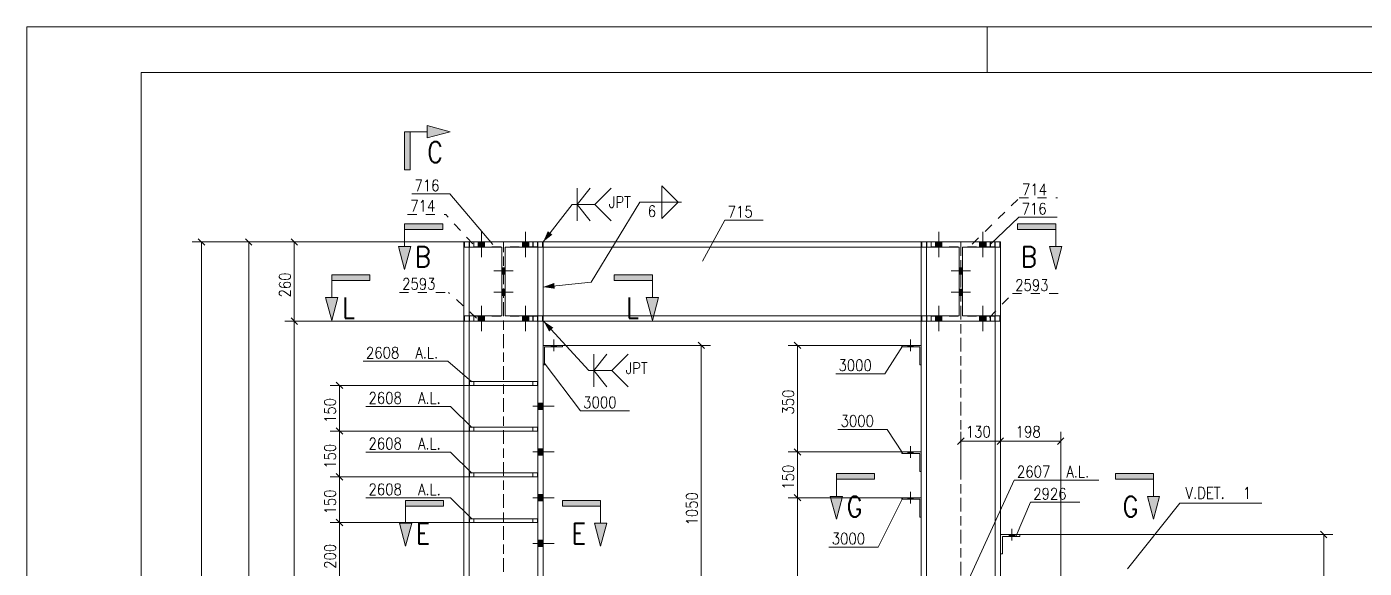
# Model space of a CAD drawing. Header units: millimetres. Extents: x 5 to 846, y 5 to 599.
# Drawn here: x 5 to 297.5, y 480.5 to 599 of the extents above; entities that cross this region are included whole.
import ezdxf

# ---------------------------------------------------------------- set-up
doc = ezdxf.new("R2010")
doc.units = ezdxf.units.MM
for name, pattern in [('XKITLINE00', [0]), ('XKITLINE02', [4, 2, -2]), ('XKITLINE06', [7, 3, -1, 2, -1])]:
    doc.linetypes.add(name, pattern=pattern)
for name, color, linetype, lineweight in [('Corte', 7, 'Continuous', 0), ('Cota', 4, 'Continuous', 0), ('Marca da peça', 2, 'Continuous', 0), ('Objeto gráfico', 3, 'Continuous', 0), ('Outro tipo de objeto', 7, 'Continuous', 0), ('Parafuso', 3, 'Continuous', 0), ('Peça', 2, 'Continuous', 0), ('Solda', 1, 'Continuous', 0)]:
    doc.layers.add(name, color=color, linetype=linetype, lineweight=lineweight)
doc.styles.add('ROMANS', font='ROMANS__.TTF')
doc.styles.add('SIMPLEX', font='SIMPLEX_.TTF')

msp = doc.modelspace()

# ---------------------------------------------------------------- hatches: boundary and pattern name
at = {"layer": 'Corte'}
for points in [[(97.58, 576.04), (92.58, 574.7), (92.58, 577.38)], [(88.83, 567.71), (87.58, 567.71), (87.58, 576.04)], [(88.83, 576.04), (88.83, 567.71), (87.58, 576.04)], [(87.63, 554.67), (87.63, 555.92), (95.97, 555.92)], [(95.97, 554.67), (87.63, 554.67), (95.97, 555.92)], [(221.68, 554.67), (221.68, 555.92), (230.01, 555.92)], [(230.01, 554.67), (221.68, 554.67), (230.01, 555.92)], [(87.63, 545.92), (86.29, 550.92), (88.97, 550.92)], [(230.01, 545.92), (228.67, 550.92), (231.35, 550.92)], [(71.69, 543.49), (71.69, 544.74), (80.03, 544.74)], [(80.03, 543.49), (71.69, 543.49), (80.03, 544.74)], [(133.47, 543.49), (133.47, 544.74), (141.81, 544.74)], [(141.81, 543.49), (133.47, 543.49), (141.81, 544.74)], [(71.69, 534.74), (70.35, 539.74), (73.03, 539.74)], [(141.81, 534.74), (140.47, 539.74), (143.15, 539.74)], [(182.06, 500.01), (182.06, 501.26), (190.39, 501.26)], [(190.39, 500.01), (182.06, 500.01), (190.39, 501.26)], [(243.07, 500.01), (243.07, 501.26), (251.4, 501.26)], [(251.4, 500.01), (243.07, 500.01), (251.4, 501.26)], [(87.84, 494.13), (87.84, 495.38), (96.17, 495.38)], [(96.17, 494.13), (87.84, 494.13), (96.17, 495.38)], [(122.17, 494.13), (122.17, 495.38), (130.5, 495.38)], [(130.5, 494.13), (122.17, 494.13), (130.5, 495.38)], [(182.06, 491.26), (180.72, 496.26), (183.4, 496.26)], [(251.4, 491.26), (250.06, 496.26), (252.74, 496.26)], [(87.84, 485.38), (86.5, 490.38), (89.18, 490.38)], [(130.5, 485.38), (129.16, 490.38), (131.84, 490.38)]]:
    msp.add_hatch(color=6, dxfattribs=at).paths.add_polyline_path(points, flags=17)
at = {"layer": 'Parafuso'}
for points in [[(105.12, 551.92), (105.12, 550.77), (103.72, 550.77), (103.72, 551.92)], [(105.12, 551.92), (105.12, 550.77), (103.72, 550.77), (103.72, 551.92)], [(105.12, 551.92), (105.12, 550.77), (103.72, 550.77), (103.72, 551.92)], [(114.78, 551.92), (114.78, 550.77), (113.38, 550.77), (113.38, 551.92)], [(114.78, 551.92), (114.78, 550.77), (113.38, 550.77), (113.38, 551.92)], [(114.78, 551.92), (114.78, 550.77), (113.38, 550.77), (113.38, 551.92)], [(205.12, 551.92), (205.12, 550.77), (203.72, 550.77), (203.72, 551.92)], [(205.12, 551.92), (205.12, 550.77), (203.72, 550.77), (203.72, 551.92)], [(205.12, 551.92), (205.12, 550.77), (203.72, 550.77), (203.72, 551.92)], [(214.78, 551.92), (214.78, 550.77), (213.38, 550.77), (213.38, 551.92)], [(214.78, 551.92), (214.78, 550.77), (213.38, 550.77), (213.38, 551.92)], [(214.78, 551.92), (214.78, 550.77), (213.38, 550.77), (213.38, 551.92)], [(108.89, 546.29), (109.61, 546.29), (109.61, 544.89), (108.89, 544.89)], [(108.89, 546.29), (109.61, 546.29), (109.61, 544.89), (108.89, 544.89)], [(208.89, 546.29), (209.61, 546.29), (209.61, 544.89), (208.89, 544.89)], [(208.89, 546.29), (209.61, 546.29), (209.61, 544.89), (208.89, 544.89)], [(108.89, 541.62), (109.61, 541.62), (109.61, 540.22), (108.89, 540.22)], [(108.89, 541.62), (109.61, 541.62), (109.61, 540.22), (108.89, 540.22)], [(208.89, 541.62), (209.61, 541.62), (209.61, 540.22), (208.89, 540.22)], [(208.89, 541.62), (209.61, 541.62), (209.61, 540.22), (208.89, 540.22)], [(103.72, 534.59), (103.72, 535.74), (105.12, 535.74), (105.12, 534.59)], [(103.72, 534.59), (103.72, 535.74), (105.12, 535.74), (105.12, 534.59)], [(103.72, 534.59), (103.72, 535.74), (105.12, 535.74), (105.12, 534.59)], [(113.38, 534.59), (113.38, 535.74), (114.78, 535.74), (114.78, 534.59)], [(113.38, 534.59), (113.38, 535.74), (114.78, 535.74), (114.78, 534.59)], [(113.38, 534.59), (113.38, 535.74), (114.78, 535.74), (114.78, 534.59)], [(203.72, 534.59), (203.72, 535.74), (205.12, 535.74), (205.12, 534.59)], [(203.72, 534.59), (203.72, 535.74), (205.12, 535.74), (205.12, 534.59)], [(203.72, 534.59), (203.72, 535.74), (205.12, 535.74), (205.12, 534.59)], [(213.38, 534.59), (213.38, 535.74), (214.78, 535.74), (214.78, 534.59)], [(213.38, 534.59), (213.38, 535.74), (214.78, 535.74), (214.78, 534.59)], [(213.38, 534.59), (213.38, 535.74), (214.78, 535.74), (214.78, 534.59)], [(120.85, 529.3), (120.85, 528.98), (119.65, 528.98), (119.65, 529.3)], [(198.85, 529.3), (198.85, 528.98), (197.65, 528.98), (197.65, 529.3)], [(117.92, 515.27), (116.76, 515.27), (116.76, 516.67), (117.92, 516.67)], [(117.92, 515.27), (116.76, 515.27), (116.76, 516.67), (117.92, 516.67)], [(117.92, 505.27), (116.76, 505.27), (116.76, 506.67), (117.92, 506.67)], [(117.92, 505.27), (116.76, 505.27), (116.76, 506.67), (117.92, 506.67)], [(198.85, 505.97), (198.85, 505.65), (197.65, 505.65), (197.65, 505.97)], [(117.92, 495.27), (116.76, 495.27), (116.76, 496.67), (117.92, 496.67)], [(117.92, 495.27), (116.76, 495.27), (116.76, 496.67), (117.92, 496.67)], [(198.85, 495.97), (198.85, 495.65), (197.65, 495.65), (197.65, 495.97)], [(117.92, 485.27), (116.76, 485.27), (116.76, 486.67), (117.92, 486.67)], [(117.92, 485.27), (116.76, 485.27), (116.76, 486.67), (117.92, 486.67)], [(221.05, 487.91), (221.05, 487.49), (219.85, 487.49), (219.85, 487.91)], [(221.05, 487.91), (221.05, 487.49), (219.85, 487.49), (219.85, 487.91)]]:
    msp.add_hatch(color=7, dxfattribs=at).paths.add_polyline_path(points, flags=17)
at = {"layer": 'Solda'}
for points in [[(117.92, 551.92), (118.95, 554.28), (119.94, 553.52)], [(117.92, 542.06), (120.34, 542.94), (120.47, 541.69)], [(118.01, 534.59), (120.16, 533.17), (119.24, 532.33)]]:
    msp.add_hatch(color=7, dxfattribs=at).paths.add_polyline_path(points, flags=17)

# ---------------------------------------------------------------- linework, layer by layer
at = {"color": 7, "linetype": 'XKITLINE00', "lineweight": 0}
for p, q in [((245.73, 480.39), (257.15, 494.74)), ((257.15, 494.74), (275.07, 494.74))]:
    msp.add_line(p, q, dxfattribs=at)
at = {"layer": 'Corte', "color": 6, "linetype": 'XKITLINE00', "lineweight": 0}
for p, q in [((97.58, 576.04), (92.58, 577.38)), ((92.58, 577.38), (92.58, 574.7)), ((87.58, 576.04), (92.58, 576.04)), ((87.58, 576.04), (87.58, 567.71)), ((88.83, 567.71), (88.83, 576.04)), ((97.58, 576.04), (92.58, 574.7)), ((87.58, 567.71), (88.83, 567.71)), ((87.63, 555.92), (95.97, 555.92)), ((87.63, 555.92), (87.63, 550.92)), ((95.97, 555.92), (95.97, 554.67)), ((230.01, 555.92), (221.68, 555.92)), ((221.68, 555.92), (221.68, 554.67)), ((230.01, 555.92), (230.01, 550.92)), ((95.97, 554.67), (87.63, 554.67)), ((221.68, 554.67), (230.01, 554.67)), ((86.29, 550.92), (88.97, 550.92)), ((87.63, 545.92), (86.29, 550.92)), ((87.63, 545.92), (88.97, 550.92)), ((231.35, 550.92), (228.67, 550.92)), ((230.01, 545.92), (228.67, 550.92)), ((230.01, 545.92), (231.35, 550.92)), ((71.69, 544.74), (80.03, 544.74)), ((71.69, 544.74), (71.69, 539.74)), ((80.03, 544.74), (80.03, 543.49)), ((141.81, 544.74), (133.47, 544.74)), ((133.47, 544.74), (133.47, 543.49)), ((141.81, 544.74), (141.81, 539.74)), ((80.03, 543.49), (71.69, 543.49)), ((133.47, 543.49), (141.81, 543.49)), ((70.35, 539.74), (73.03, 539.74)), ((71.69, 534.74), (70.35, 539.74)), ((71.69, 534.74), (73.03, 539.74)), ((143.15, 539.74), (140.47, 539.74)), ((141.81, 534.74), (140.47, 539.74)), ((141.81, 534.74), (143.15, 539.74)), ((182.06, 501.26), (190.39, 501.26)), ((182.06, 501.26), (182.06, 496.26)), ((190.39, 501.26), (190.39, 500.01)), ((251.4, 501.26), (243.07, 501.26)), ((243.07, 501.26), (243.07, 500.01)), ((251.4, 501.26), (251.4, 496.26)), ((190.39, 500.01), (182.06, 500.01)), ((243.07, 500.01), (251.4, 500.01)), ((87.84, 495.38), (96.17, 495.38)), ((87.84, 495.38), (87.84, 490.38)), ((96.17, 495.38), (96.17, 494.13)), ((130.5, 495.38), (122.17, 495.38)), ((122.17, 495.38), (122.17, 494.13)), ((130.5, 495.38), (130.5, 490.38)), ((180.72, 496.26), (183.4, 496.26)), ((182.06, 491.26), (180.72, 496.26)), ((182.06, 491.26), (183.4, 496.26)), ((252.74, 496.26), (250.06, 496.26)), ((251.4, 491.26), (250.06, 496.26)), ((251.4, 491.26), (252.74, 496.26)), ((96.17, 494.13), (87.84, 494.13)), ((122.17, 494.13), (130.5, 494.13)), ((86.5, 490.38), (89.18, 490.38)), ((87.84, 485.38), (86.5, 490.38)), ((87.84, 485.38), (89.18, 490.38)), ((131.84, 490.38), (129.16, 490.38)), ((130.5, 485.38), (129.16, 490.38)), ((130.5, 485.38), (131.84, 490.38))]:
    msp.add_line(p, q, dxfattribs=at)
at = {"layer": 'Cota', "color": 7, "linetype": 'XKITLINE00', "lineweight": 0}
for p, q in [((100.58, 551.92), (41.16, 551.92)), ((42.51, 552.63), (43.92, 551.22)), ((43.21, 370.39), (43.21, 551.92)), ((101.74, 551.92), (51.5, 551.92)), ((52.84, 552.63), (54.25, 551.22)), ((53.55, 372.49), (53.55, 551.92)), ((101.16, 551.92), (61.46, 551.92)), ((62.81, 552.63), (64.22, 551.22)), ((63.51, 534.59), (63.51, 551.92)), ((62.81, 535.3), (64.22, 533.88)), ((62.81, 535.3), (64.22, 533.88)), ((100.72, 534.59), (61.46, 534.59)), ((100.72, 534.59), (61.46, 534.59)), ((63.51, 400.39), (63.51, 534.59)), ((151.79, 530.01), (153.2, 528.59)), ((172.85, 530.01), (174.26, 528.59)), ((120.03, 529.3), (154.5, 529.3)), ((152.5, 459.29), (152.5, 529.3)), ((196.35, 529.3), (171.51, 529.3)), ((173.56, 505.97), (173.56, 529.3)), ((72.68, 521.26), (74.09, 519.84)), ((102.8, 520.55), (71.34, 520.55)), ((73.39, 510.55), (73.39, 520.55)), ((102.8, 510.55), (71.34, 510.55)), ((102.8, 510.55), (71.34, 510.55)), ((72.68, 511.26), (74.09, 509.84)), ((72.68, 511.26), (74.09, 509.84)), ((73.39, 500.55), (73.39, 510.55)), ((209.96, 509.06), (208.54, 507.64)), ((209.25, 501.08), (209.25, 510.4)), ((218.62, 509.06), (217.21, 507.64)), ((218.62, 509.06), (217.21, 507.64)), ((217.92, 501.51), (217.92, 510.4)), ((217.92, 501.51), (217.92, 510.4)), ((231.82, 509.06), (230.41, 507.64)), ((231.12, 456.3), (231.12, 510.4)), ((172.85, 506.67), (174.26, 505.26)), ((172.85, 506.67), (174.26, 505.26)), ((209.25, 508.35), (217.92, 508.35)), ((217.92, 508.35), (231.12, 508.35)), ((196.35, 505.97), (171.51, 505.97)), ((196.35, 505.97), (171.51, 505.97)), ((173.56, 495.97), (173.56, 505.97)), ((102.8, 500.55), (71.34, 500.55)), ((102.8, 500.55), (71.34, 500.55)), ((72.68, 501.26), (74.09, 499.84)), ((72.68, 501.26), (74.09, 499.84)), ((73.39, 490.55), (73.39, 500.55)), ((196.35, 495.97), (171.51, 495.97)), ((196.35, 495.97), (171.51, 495.97)), ((172.85, 496.67), (174.26, 495.26)), ((172.85, 496.67), (174.26, 495.26)), ((173.56, 412.63), (173.56, 495.97)), ((102.8, 490.55), (71.34, 490.55)), ((102.8, 490.55), (71.34, 490.55)), ((72.68, 491.26), (74.09, 489.84)), ((72.68, 491.26), (74.09, 489.84)), ((73.39, 477.22), (73.39, 490.55)), ((287.91, 488.62), (289.33, 487.21)), ((222.15, 487.91), (290.62, 487.91)), ((288.62, 421.3), (288.62, 487.91))]:
    msp.add_line(p, q, dxfattribs=at)
at = {"layer": 'Cota', "color": 3}
for p in [(43.21, 551.92), (53.55, 551.92), (63.51, 551.92), (63.51, 534.59), (63.51, 534.59), (152.5, 529.3), (173.56, 529.3), (73.39, 520.55), (73.39, 510.55), (73.39, 510.55), (209.25, 508.35), (217.92, 508.35), (217.92, 508.35), (231.12, 508.35), (173.56, 505.97), (173.56, 505.97), (73.39, 500.55), (73.39, 500.55), (173.56, 495.97), (173.56, 495.97), (73.39, 490.55), (73.39, 490.55), (288.62, 487.91)]:
    msp.add_point(p, dxfattribs=at)
at = {"layer": 'Marca da peça', "color": 7, "linetype": 'XKITLINE00', "lineweight": 0}
for p, q in [((89.19, 562.43), (97.55, 562.43)), ((106.89, 551.37), (97.55, 562.43)), ((152.8, 547.74), (157.68, 556.68)), ((157.68, 556.68), (166.04, 556.68)), ((215.66, 551.33), (221.96, 557.34)), ((221.96, 557.34), (230.31, 557.34)), ((196.53, 529.13), (192.65, 523.09)), ((78.58, 525.83), (97.08, 525.83)), ((102.32, 521.33), (97.08, 525.83)), ((118.16, 525.44), (126.08, 514.96)), ((181.9, 523.09), (192.65, 523.09)), ((79.15, 515.94), (97.65, 515.94)), ((102.32, 511.33), (97.65, 515.94)), ((126.08, 514.96), (136.82, 514.96)), ((182.38, 510.9), (193.12, 510.9)), ((196.53, 505.79), (193.12, 510.9)), ((79.15, 505.94), (97.65, 505.94)), ((102.32, 501.33), (97.65, 505.94)), ((210.31, 476.56), (220.94, 499.82)), ((220.94, 499.82), (239.45, 499.82)), ((79.15, 495.94), (97.65, 495.94)), ((102.32, 491.33), (97.65, 495.94)), ((196.53, 495.79), (191.17, 485.18)), ((221.35, 487.64), (224.51, 494.98)), ((224.51, 494.98), (235.25, 494.98)), ((180.43, 485.18), (191.17, 485.18))]:
    msp.add_line(p, q, dxfattribs=at)
at = {"layer": 'Marca da peça', "color": 7, "linetype": 'XKITLINE02', "lineweight": 0}
for p, q in [((211.73, 551.44), (222.03, 561.54)), ((222.03, 561.54), (230.39, 561.54)), ((88.27, 557.95), (96.62, 557.95)), ((102.55, 551.48), (96.62, 557.95)), ((86.49, 540.89), (97.23, 540.89)), ((103.38, 535.26), (97.23, 540.89)), ((215.5, 535.42), (220.55, 540.63)), ((220.55, 540.63), (231.29, 540.63))]:
    msp.add_line(p, q, dxfattribs=at)
at = {"layer": 'Objeto gráfico', "color": 7, "linetype": 'XKITLINE06', "lineweight": 0}
for p, q in [((109.25, 353.72), (109.25, 551.92)), ((209.25, 551.92), (209.25, 353.72))]:
    msp.add_line(p, q, dxfattribs=at)
at = {"layer": 'Outro tipo de objeto', "color": 7, "linetype": 'XKITLINE00', "lineweight": 0}
for p, q in [((5, 599), (846, 599)), ((5.04, 599), (5.04, 5.04))]:
    msp.add_line(p, q, dxfattribs=at)
at = {"layer": 'Outro tipo de objeto', "color": 2, "linetype": 'XKITLINE00', "lineweight": 0}
msp.add_line((215, 599), (215, 589), dxfattribs=at)
at = {"layer": 'Outro tipo de objeto', "color": 6, "linetype": 'XKITLINE00', "lineweight": 0}
for q in [(30, 15), (836, 589)]:
    msp.add_line((30, 589), q, dxfattribs=at)
at = {"layer": 'Parafuso', "color": 7, "linetype": 'XKITLINE00', "lineweight": 0}
for p, q in [((104.42, 548.6), (104.42, 554.1)), ((104.42, 548.6), (104.42, 554.1)), ((104.42, 548.6), (104.42, 554.1)), ((114.08, 548.6), (114.08, 554.1)), ((114.08, 548.6), (114.08, 554.1)), ((114.08, 548.6), (114.08, 554.1)), ((204.42, 548.6), (204.42, 554.1)), ((204.42, 548.6), (204.42, 554.1)), ((204.42, 548.6), (204.42, 554.1)), ((214.08, 548.6), (214.08, 554.1)), ((214.08, 548.6), (214.08, 554.1)), ((214.08, 548.6), (214.08, 554.1)), ((103.72, 550.77), (103.72, 551.92)), ((103.72, 550.77), (103.72, 551.92)), ((103.72, 550.77), (103.72, 551.92)), ((105.12, 550.77), (105.12, 551.92)), ((105.12, 550.77), (105.12, 551.92)), ((105.12, 550.77), (105.12, 551.92)), ((113.38, 550.77), (113.38, 551.92)), ((113.38, 550.77), (113.38, 551.92)), ((113.38, 550.77), (113.38, 551.92)), ((114.78, 550.77), (114.78, 551.92)), ((114.78, 550.77), (114.78, 551.92)), ((114.78, 550.77), (114.78, 551.92)), ((203.72, 550.77), (203.72, 551.92)), ((203.72, 550.77), (203.72, 551.92)), ((203.72, 550.77), (203.72, 551.92)), ((205.12, 550.77), (205.12, 551.92)), ((205.12, 550.77), (205.12, 551.92)), ((205.12, 550.77), (205.12, 551.92)), ((213.38, 550.77), (213.38, 551.92)), ((213.38, 550.77), (213.38, 551.92)), ((213.38, 550.77), (213.38, 551.92)), ((214.78, 550.77), (214.78, 551.92)), ((214.78, 550.77), (214.78, 551.92)), ((214.78, 550.77), (214.78, 551.92)), ((111.37, 545.59), (107.13, 545.59)), ((111.37, 545.59), (107.13, 545.59)), ((109.61, 546.29), (108.89, 546.29)), ((109.61, 546.29), (108.89, 546.29)), ((109.61, 544.89), (108.89, 544.89)), ((109.61, 544.89), (108.89, 544.89)), ((211.37, 545.59), (207.13, 545.59)), ((211.37, 545.59), (207.13, 545.59)), ((209.61, 546.29), (208.89, 546.29)), ((209.61, 546.29), (208.89, 546.29)), ((209.61, 544.89), (208.89, 544.89)), ((209.61, 544.89), (208.89, 544.89)), ((109.61, 541.62), (108.89, 541.62)), ((109.61, 541.62), (108.89, 541.62)), ((209.61, 541.62), (208.89, 541.62)), ((209.61, 541.62), (208.89, 541.62)), ((111.37, 540.92), (107.13, 540.92)), ((111.37, 540.92), (107.13, 540.92)), ((109.61, 540.22), (108.89, 540.22)), ((109.61, 540.22), (108.89, 540.22)), ((211.37, 540.92), (207.13, 540.92)), ((211.37, 540.92), (207.13, 540.92)), ((209.61, 540.22), (208.89, 540.22)), ((209.61, 540.22), (208.89, 540.22)), ((103.72, 535.74), (103.72, 534.59)), ((103.72, 535.74), (103.72, 534.59)), ((103.72, 535.74), (103.72, 534.59)), ((104.42, 537.92), (104.42, 532.42)), ((104.42, 537.92), (104.42, 532.42)), ((104.42, 537.92), (104.42, 532.42)), ((105.12, 535.74), (105.12, 534.59)), ((105.12, 535.74), (105.12, 534.59)), ((105.12, 535.74), (105.12, 534.59)), ((113.38, 535.74), (113.38, 534.59)), ((113.38, 535.74), (113.38, 534.59)), ((113.38, 535.74), (113.38, 534.59)), ((114.08, 537.92), (114.08, 532.42)), ((114.08, 537.92), (114.08, 532.42)), ((114.08, 537.92), (114.08, 532.42)), ((114.78, 535.74), (114.78, 534.59)), ((114.78, 535.74), (114.78, 534.59)), ((114.78, 535.74), (114.78, 534.59)), ((203.72, 535.74), (203.72, 534.59)), ((203.72, 535.74), (203.72, 534.59)), ((203.72, 535.74), (203.72, 534.59)), ((204.42, 537.92), (204.42, 532.42)), ((204.42, 537.92), (204.42, 532.42)), ((204.42, 537.92), (204.42, 532.42)), ((205.12, 535.74), (205.12, 534.59)), ((205.12, 535.74), (205.12, 534.59)), ((205.12, 535.74), (205.12, 534.59)), ((213.38, 535.74), (213.38, 534.59)), ((213.38, 535.74), (213.38, 534.59)), ((213.38, 535.74), (213.38, 534.59)), ((214.08, 537.92), (214.08, 532.42)), ((214.08, 537.92), (214.08, 532.42)), ((214.08, 537.92), (214.08, 532.42)), ((214.78, 535.74), (214.78, 534.59)), ((214.78, 535.74), (214.78, 534.59)), ((214.78, 535.74), (214.78, 534.59)), ((120.25, 530.57), (120.25, 528.03)), ((198.25, 530.57), (198.25, 528.03)), ((119.65, 529.3), (119.65, 528.98)), ((120.85, 529.3), (120.85, 528.98)), ((197.65, 529.3), (197.65, 528.98)), ((198.85, 529.3), (198.85, 528.98)), ((120.3, 515.97), (115.65, 515.97)), ((120.3, 515.97), (115.65, 515.97)), ((117.92, 516.67), (116.76, 516.67)), ((117.92, 516.67), (116.76, 516.67)), ((117.92, 515.27), (116.76, 515.27)), ((117.92, 515.27), (116.76, 515.27)), ((117.92, 506.67), (116.76, 506.67)), ((117.92, 506.67), (116.76, 506.67)), ((198.25, 507.24), (198.25, 504.7)), ((120.3, 505.97), (115.65, 505.97)), ((120.3, 505.97), (115.65, 505.97)), ((117.92, 505.27), (116.76, 505.27)), ((117.92, 505.27), (116.76, 505.27)), ((197.65, 505.97), (197.65, 505.65)), ((198.85, 505.97), (198.85, 505.65)), ((198.25, 497.24), (198.25, 494.7)), ((120.3, 495.97), (115.65, 495.97)), ((120.3, 495.97), (115.65, 495.97)), ((117.92, 496.67), (116.76, 496.67)), ((117.92, 496.67), (116.76, 496.67)), ((117.92, 495.27), (116.76, 495.27)), ((117.92, 495.27), (116.76, 495.27)), ((197.65, 495.97), (197.65, 495.65)), ((198.85, 495.97), (198.85, 495.65)), ((220.45, 489.13), (220.45, 486.59)), ((220.45, 489.13), (220.45, 486.59)), ((120.3, 485.97), (115.65, 485.97)), ((120.3, 485.97), (115.65, 485.97)), ((117.92, 486.67), (116.76, 486.67)), ((117.92, 486.67), (116.76, 486.67)), ((219.85, 487.91), (219.85, 487.49)), ((219.85, 487.91), (219.85, 487.49)), ((221.05, 487.91), (221.05, 487.49)), ((221.05, 487.91), (221.05, 487.49)), ((117.92, 485.27), (116.76, 485.27)), ((117.92, 485.27), (116.76, 485.27))]:
    msp.add_line(p, q, dxfattribs=at)
at = {"layer": 'Peça', "color": 4, "linetype": 'XKITLINE00', "lineweight": 0}
for p, q in [((100.58, 551.92), (100.72, 551.92)), ((100.58, 551.92), (100.58, 372.49)), ((100.72, 551.92), (117.78, 551.92)), ((100.72, 551.92), (100.72, 550.77)), ((100.72, 550.77), (108.89, 550.77)), ((101.74, 550.77), (101.74, 535.74)), ((108.89, 550.77), (108.89, 535.74)), ((117.78, 550.77), (109.61, 550.77)), ((109.61, 550.77), (109.61, 535.74)), ((116.76, 550.77), (116.76, 535.74)), ((117.78, 551.92), (117.78, 550.77)), ((117.92, 551.92), (117.78, 551.92)), ((117.92, 551.92), (117.92, 550.77)), ((200.58, 551.92), (117.92, 551.92)), ((117.92, 551.92), (117.92, 529.3)), ((200.58, 550.77), (117.92, 550.77)), ((200.58, 550.77), (200.58, 551.92)), ((200.58, 551.92), (200.58, 529.3)), ((200.72, 551.92), (200.58, 551.92)), ((217.78, 551.92), (200.72, 551.92)), ((200.72, 551.92), (200.72, 550.77)), ((208.89, 550.77), (200.72, 550.77)), ((201.74, 550.77), (201.74, 535.74)), ((208.89, 550.77), (208.89, 535.74)), ((217.78, 550.77), (209.61, 550.77)), ((209.61, 550.77), (209.61, 535.74)), ((216.76, 550.77), (216.76, 535.74)), ((217.78, 551.92), (217.78, 550.77)), ((217.92, 551.92), (217.78, 551.92)), ((217.92, 372.49), (217.92, 551.92)), ((100.72, 535.74), (108.89, 535.74)), ((100.72, 535.74), (100.72, 534.59)), ((117.78, 535.74), (109.61, 535.74)), ((117.78, 535.74), (117.78, 534.59)), ((200.58, 535.74), (117.92, 535.74)), ((117.92, 535.74), (117.92, 534.59)), ((200.58, 534.59), (200.58, 535.74)), ((208.89, 535.74), (200.72, 535.74)), ((200.72, 535.74), (200.72, 534.59)), ((217.78, 535.74), (209.61, 535.74)), ((217.78, 535.74), (217.78, 534.59)), ((100.72, 534.59), (117.78, 534.59)), ((101.74, 534.59), (101.74, 400.39)), ((116.76, 534.59), (116.76, 400.39)), ((117.92, 534.59), (200.58, 534.59)), ((217.78, 534.59), (200.72, 534.59)), ((201.74, 534.59), (201.74, 400.39)), ((216.76, 534.59), (216.76, 400.39)), ((117.92, 529.3), (122.15, 529.3)), ((117.92, 529.3), (117.92, 525.07)), ((118.23, 528.98), (122.15, 528.98)), ((118.23, 525.07), (118.23, 528.98)), ((122.15, 528.98), (122.15, 529.3)), ((196.35, 529.3), (196.35, 529.3)), ((196.35, 528.98), (196.35, 529.3)), ((196.35, 529.3), (200.58, 529.3)), ((196.35, 528.98), (196.35, 528.98)), ((196.35, 528.98), (200.27, 528.98)), ((200.27, 528.98), (200.27, 528.98)), ((200.27, 528.98), (200.27, 525.07)), ((200.58, 529.3), (200.58, 529.3)), ((200.58, 529.3), (200.58, 525.07)), ((117.92, 525.07), (118.23, 525.07)), ((117.92, 525.07), (117.92, 372.49)), ((200.27, 525.07), (200.27, 525.07)), ((200.27, 525.07), (200.58, 525.07)), ((200.58, 525.07), (200.58, 505.97)), ((101.8, 521.38), (116.7, 521.38)), ((101.8, 521.38), (101.8, 520.55)), ((116.7, 521.38), (116.7, 520.55)), ((116.7, 520.55), (101.8, 520.55)), ((101.8, 511.38), (116.7, 511.38)), ((101.8, 511.38), (101.8, 510.55)), ((116.7, 510.55), (101.8, 510.55)), ((116.7, 511.38), (116.7, 510.55)), ((196.35, 505.97), (196.35, 505.97)), ((196.35, 505.65), (196.35, 505.97)), ((196.35, 505.97), (200.58, 505.97)), ((196.35, 505.65), (196.35, 505.65)), ((196.35, 505.65), (200.27, 505.65)), ((200.27, 505.65), (200.27, 505.65)), ((200.27, 505.65), (200.27, 501.73)), ((200.58, 505.97), (200.58, 505.97)), ((200.58, 505.97), (200.58, 501.73)), ((101.8, 501.38), (116.7, 501.38)), ((101.8, 501.38), (101.8, 500.55)), ((116.7, 500.55), (101.8, 500.55)), ((116.7, 501.38), (116.7, 500.55)), ((200.27, 501.73), (200.27, 501.73)), ((200.27, 501.73), (200.58, 501.73)), ((200.58, 501.73), (200.58, 495.97)), ((196.35, 495.97), (196.35, 495.97)), ((196.35, 495.65), (196.35, 495.97)), ((196.35, 495.97), (200.58, 495.97)), ((196.35, 495.65), (196.35, 495.65)), ((196.35, 495.65), (200.27, 495.65)), ((200.27, 495.65), (200.27, 495.65)), ((200.27, 495.65), (200.27, 491.73)), ((200.58, 495.97), (200.58, 495.97)), ((200.58, 495.97), (200.58, 491.73)), ((101.8, 491.38), (116.7, 491.38)), ((101.8, 491.38), (101.8, 490.55)), ((116.7, 491.38), (116.7, 490.55)), ((200.27, 491.73), (200.27, 491.73)), ((200.27, 491.73), (200.58, 491.73)), ((200.58, 491.73), (200.58, 412.63)), ((116.7, 490.55), (101.8, 490.55)), ((222.15, 487.91), (217.92, 487.91)), ((218.34, 483.68), (218.34, 487.49)), ((218.34, 487.49), (222.15, 487.49)), ((222.15, 487.49), (222.15, 487.91)), ((217.92, 483.68), (218.34, 483.68))]:
    msp.add_line(p, q, dxfattribs=at)
at = {"layer": 'Peça', "color": 7, "linetype": 'XKITLINE02', "lineweight": 0}
for p, q in [((117.78, 551.92), (100.72, 551.92)), ((101.74, 399.24), (101.74, 551.92)), ((101.74, 551.92), (101.74, 550.77)), ((101.78, 551.92), (101.78, 550.77)), ((116.7, 551.92), (101.8, 551.92)), ((101.8, 550.86), (101.8, 551.92)), ((116.7, 550.86), (101.8, 550.86)), ((102.78, 550.77), (102.78, 551.92)), ((102.8, 551.92), (102.8, 550.86)), ((115.7, 550.86), (115.7, 551.92)), ((115.72, 550.77), (115.72, 551.92)), ((116.7, 551.92), (116.7, 550.86)), ((116.72, 551.92), (116.72, 550.77)), ((116.76, 399.24), (116.76, 551.92)), ((116.76, 551.92), (116.76, 550.77)), ((117.92, 550.77), (117.92, 535.74)), ((200.58, 535.74), (200.58, 550.77)), ((217.78, 551.92), (200.72, 551.92)), ((201.74, 399.24), (201.74, 551.92)), ((201.74, 551.92), (201.74, 550.77)), ((201.78, 551.92), (201.78, 550.77)), ((216.7, 551.92), (201.8, 551.92)), ((201.8, 550.86), (201.8, 551.92)), ((216.7, 550.86), (201.8, 550.86)), ((202.78, 550.77), (202.78, 551.92)), ((202.8, 551.92), (202.8, 550.86)), ((215.7, 550.86), (215.7, 551.92)), ((215.72, 550.77), (215.72, 551.92)), ((216.7, 551.92), (216.7, 550.86)), ((216.72, 551.92), (216.72, 550.77)), ((216.76, 399.24), (216.76, 551.92)), ((216.76, 551.92), (216.76, 550.77)), ((101.74, 535.74), (101.74, 534.59)), ((101.78, 535.74), (101.78, 534.59)), ((116.7, 535.66), (101.8, 535.66)), ((101.8, 534.59), (101.8, 535.66)), ((102.78, 534.59), (102.78, 535.74)), ((102.8, 535.66), (102.8, 534.59)), ((115.7, 534.59), (115.7, 535.66)), ((115.72, 534.59), (115.72, 535.74)), ((116.7, 535.66), (116.7, 534.59)), ((116.72, 535.74), (116.72, 534.59)), ((116.76, 535.74), (116.76, 534.59)), ((201.74, 535.74), (201.74, 534.59)), ((201.78, 535.74), (201.78, 534.59)), ((216.7, 535.66), (201.8, 535.66)), ((201.8, 534.59), (201.8, 535.66)), ((202.78, 534.59), (202.78, 535.74)), ((202.8, 535.66), (202.8, 534.59)), ((215.7, 534.59), (215.7, 535.66)), ((215.72, 534.59), (215.72, 535.74)), ((216.7, 535.66), (216.7, 534.59)), ((216.72, 535.74), (216.72, 534.59)), ((216.76, 535.74), (216.76, 534.59)), ((116.7, 534.59), (101.8, 534.59)), ((216.7, 534.59), (201.8, 534.59)), ((122.15, 529.3), (117.92, 529.3)), ((117.92, 529.3), (117.92, 525.07)), ((118.23, 528.98), (122.15, 528.98)), ((196.35, 529.3), (200.58, 529.3)), ((200.27, 528.98), (196.35, 528.98)), ((200.58, 529.3), (200.58, 525.07)), ((117.92, 525.07), (118.23, 525.07)), ((200.27, 525.07), (200.58, 525.07)), ((116.7, 521.38), (101.8, 521.38)), ((101.8, 520.55), (101.8, 521.38)), ((102.8, 520.55), (102.8, 521.38)), ((102.8, 521.38), (102.8, 520.55)), ((115.7, 520.55), (115.7, 521.38)), ((115.7, 520.55), (115.7, 521.38)), ((116.7, 521.38), (116.7, 520.55)), ((116.7, 520.55), (101.8, 520.55)), ((116.7, 511.38), (101.8, 511.38)), ((101.8, 510.55), (101.8, 511.38)), ((116.7, 510.55), (101.8, 510.55)), ((102.8, 510.55), (102.8, 511.38)), ((102.8, 511.38), (102.8, 510.55)), ((115.7, 510.55), (115.7, 511.38)), ((115.7, 510.55), (115.7, 511.38)), ((116.7, 511.38), (116.7, 510.55)), ((196.35, 505.97), (200.58, 505.97)), ((200.27, 505.65), (196.35, 505.65)), ((200.58, 505.97), (200.58, 501.73)), ((116.7, 501.38), (101.8, 501.38)), ((101.8, 500.55), (101.8, 501.38)), ((116.7, 500.55), (101.8, 500.55)), ((102.8, 500.55), (102.8, 501.38)), ((102.8, 501.38), (102.8, 500.55)), ((115.7, 500.55), (115.7, 501.38)), ((115.7, 500.55), (115.7, 501.38)), ((116.7, 501.38), (116.7, 500.55)), ((200.27, 501.73), (200.58, 501.73)), ((196.35, 495.97), (200.58, 495.97)), ((200.27, 495.65), (196.35, 495.65)), ((200.58, 495.97), (200.58, 491.73)), ((116.7, 491.38), (101.8, 491.38)), ((101.8, 490.55), (101.8, 491.38)), ((102.8, 490.55), (102.8, 491.38)), ((102.8, 491.38), (102.8, 490.55)), ((115.7, 490.55), (115.7, 491.38)), ((115.7, 490.55), (115.7, 491.38)), ((116.7, 491.38), (116.7, 490.55)), ((200.27, 491.73), (200.58, 491.73)), ((116.7, 490.55), (101.8, 490.55)), ((217.92, 487.91), (217.92, 483.68))]:
    msp.add_line(p, q, dxfattribs=at)
at = {"layer": 'Solda', "color": 3, "linetype": 'XKITLINE00', "lineweight": 0}
for p, q in [((125.33, 560.14), (128.19, 563.72)), ((125.33, 560.14), (125.33, 563.72)), ((129.26, 560.14), (132.83, 563.72)), ((147.46, 560.65), (143.89, 564.22)), ((143.89, 564.22), (143.89, 560.65)), ((125.33, 560.14), (128.19, 556.57)), ((125.33, 560.14), (125.33, 556.57)), ((129.26, 560.14), (132.83, 556.57)), ((143.89, 560.65), (147.46, 560.65)), ((143.89, 560.65), (147.46, 560.65)), ((147.46, 560.65), (143.89, 557.07)), ((143.89, 557.07), (143.89, 560.65)), ((129.01, 523.8), (131.87, 527.37)), ((129.01, 523.8), (129.01, 527.37)), ((132.94, 523.8), (136.51, 527.37)), ((129.01, 523.8), (131.87, 520.23)), ((129.01, 523.8), (129.01, 520.23)), ((132.94, 523.8), (136.51, 520.23))]:
    msp.add_line(p, q, dxfattribs=at)
at = {"layer": 'Solda', "color": 7, "linetype": 'XKITLINE00', "lineweight": 0}
for p, q in [((117.92, 551.92), (124.26, 560.14)), ((124.26, 560.14), (129.26, 560.14)), ((128.43, 543.15), (139.04, 560.65)), ((139.04, 560.65), (148.18, 560.65)), ((117.92, 542.06), (128.43, 543.15)), ((118.01, 534.59), (127.94, 523.8)), ((127.94, 523.8), (132.94, 523.8))]:
    msp.add_line(p, q, dxfattribs=at)

# ---------------------------------------------------------------- texts
at = {"color": 1, "style": 'ROMANS', "width": 0.85}
for s, p in [('V.DET.', (258.4, 495.74)), ('1', (270.93, 495.74))]:
    msp.add_text(s, height=2.5, dxfattribs=at).set_placement(p)
at = {"layer": 'Corte', "color": 4, "style": 'ROMANS', "width": 0.85}
for s, p in [('C', (92.58, 569.29)), ('B', (89.88, 546.42)), ('B', (222.42, 546.42)), ('L', (73.94, 535.24)), ('L', (136.1, 535.24)), ('G', (184.31, 491.76)), ('G', (244.65, 491.76)), ('E', (90.09, 485.88)), ('E', (124.16, 485.88))]:
    msp.add_text(s, height=4.5, dxfattribs=at).set_placement(p)
at = {"layer": 'Cota', "color": 3, "style": 'SIMPLEX', "width": 0.85}
for s, p in [('260', (62.71, 539.78)), ('350', (172.76, 514.15)), ('150', (72.59, 512.3)), ('150', (72.59, 502.3)), ('150', (172.76, 497.72)), ('150', (72.59, 492.3)), ('1050', (151.7, 489.89)), ('200', (72.59, 480.4))]:
    msp.add_text(s, height=2.5, rotation=90.0002, dxfattribs=at).set_placement(p)
for s, p in [('130', (210.34, 509.15)), ('198', (221.27, 509.15))]:
    msp.add_text(s, height=2.5, dxfattribs=at).set_placement(p)
at = {"layer": 'Marca da peça', "color": 4, "style": 'ROMANS', "width": 0.85}
for s, p in [('716', (89.79, 563.03)), ('714', (222.63, 562.14)), ('714', (88.87, 558.55)), ('715', (158.28, 557.28)), ('716', (222.56, 557.94)), ('2593', (87.09, 541.49)), ('2593', (221.15, 541.23)), ('2608', (79.18, 526.43)), ('A.L.', (89.97, 526.43)), ('3000', (182.5, 523.69)), ('2608', (79.75, 516.54)), ('A.L.', (90.54, 516.54)), ('3000', (126.68, 515.56)), ('3000', (182.98, 511.5)), ('2608', (79.75, 506.54)), ('A.L.', (90.54, 506.54)), ('2607', (221.54, 500.42)), ('A.L.', (232.33, 500.42)), ('2608', (79.75, 496.54)), ('A.L.', (90.54, 496.54)), ('2926', (225.11, 495.58)), ('3000', (181.03, 485.78))]:
    msp.add_text(s, height=2.5, dxfattribs=at).set_placement(p)
at = {"layer": 'Solda', "color": 3, "style": 'ROMANS', "width": 0.85}
for s, p in [('JPT', (132.26, 559.39)), ('6', (140.79, 557.4)), ('JPT', (135.94, 523.05))]:
    msp.add_text(s, height=2.5, dxfattribs=at).set_placement(p)

doc.saveas('drawing.dxf')
